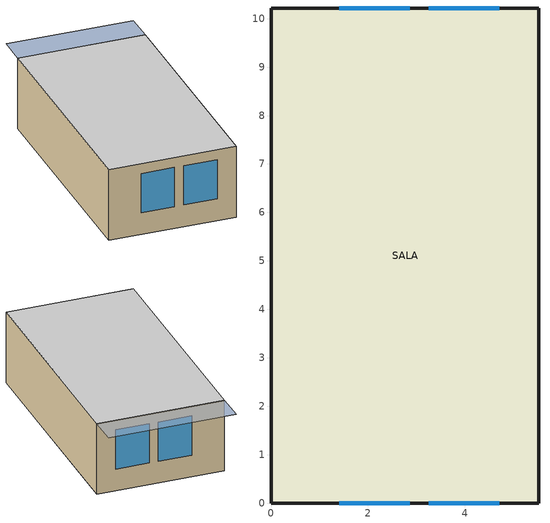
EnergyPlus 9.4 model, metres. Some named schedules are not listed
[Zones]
SALA
 floor adiabatic (Exterior Floor): 5.53,10.22 5.53,0 0,0 0,10.22 z0
 wall outside (Exterior Wall): 0,10.22 0,0 5.53,0 5.53,10.22 0,10.22 z0:3.25
 window (Exterior Window): 2.86,10.22 1.41,10.22 / 4.71,10.22 3.26,10.22 / 1.41,0 2.86,0 / 3.26,0 4.71,0 z1:2.8
 ceiling adiabatic (Exterior Roof): 0,10.22 0,0 5.53,0 5.53,10.22 z3.25
shading: 0,11.52 0,10.22 5.53,10.22 5.53,11.52 z3.25
[Building]
SalaSimples: North Axis {deg}=0; Terrain=City; Loads Convergence Tolerance Value=0.04; Temperature Convergence Tolerance Value {deltaC}=0.4; Solar Distribution=FullInteriorAndExterior; Maximum Number of Warmup Days=25
[Site:Location]
Pelotas: Latitude {deg}=31.46; Longitude {deg}=52.2; Time Zone {hr}=-3; Elevation {m}=7
[SizingPeriod:DesignDay] Dry-Bulb Temperature Range Modifier Type=DefaultMultipliers; Humidity Condition Type=DewPoint; Rain Indicator=No; Snow Indicator=No; Daylight Saving Time Indicator=No; Solar Model Indicator=Schedule
Name | Month | Day of Month | Day Type | Maximum Dry-Bulb Temperature {C} | Daily Dry-Bulb Temperature Range {deltaC} | Wetbulb or DewPoint at Maximum Dry-Bulb {C} | Barometric Pressure {Pa} | Wind Speed {m/s} | Wind Direction {deg} | Beam Solar Day Schedule | Diffuse Solar Day Schedule | Sky Clearness
Pelotas_004 | 6 | 19 | WinterDesignDay | 12.74 | 7.96 | 7.92 | 102993 | 6.06 | 0 | Inverno_Rad_Direta | Inverno_Rad_Difusa | 0
Pelotas_996 | 1 | 23 | SummerDesignDay | 36.1 | 10.35 | 27.52 | 100689 | 3.11 | 90 | Verao_Rad_Direta | Verao_Rad_Difusa | 1
[Material] Thermal Absorptance=0.9
Name | Roughness | Thickness {m} | Conductivity {W/m-K} | Density {kg/m3} | Specific Heat {J/kg-K} | Solar Absorptance | Visible Absorptance
ARGAMASSA | MediumRough | 0.025 | 1.15 | 2000 | 1000 | 0.5 | 0.5
BLOCO_CERAMICO | MediumRough | 0.01 | 0.7 | 1300 | 920 | 0.74 | 0.74
TELHA_CERAMICA | MediumSmooth | 0.01 | 1 | 1800 | 920 | 0.5 | 0.5
LAJE_CONCRETO | Rough | 0.12 | 1.75 | 2400 | 1000 | 0.7 | 0.7
PISO_CERAMICA | MediumSmooth | 0.01 | 1 | 2000 | 1000 | 0.7 | 0.7
[Material:AirGap]
Name | Thermal Resistance {m2-K/W}
CAMARA_AR_PAREDE | 0.16
CAMARA_AR_COBERTURA | 0.18
[WindowMaterial:Glazing]
Clear 3mm: Optical Data Type=SpectralAverage; Thickness {m}=0.003; Solar Transmittance at Normal Incidence=0.837; Front Side Solar Reflectance at Normal Incidence=0.075; Back Side Solar Reflectance at Normal Incidence=0.075; Visible Transmittance at Normal Incidence=0.898; Front Side Visible Reflectance at Normal Incidence=0.081; Back Side Visible Reflectance at Normal Incidence=0.081; Infrared Transmittance at Normal Incidence=0; Front Side Infrared Hemispherical Emissivity=0.84; Back Side Infrared Hemispherical Emissivity=0.84; Conductivity {W/m-K}=0.9
[WindowMaterial:Gas]
Air 13mm: Gas Type=Air; Thickness {m}=0.0127
[Construction]
Exterior Floor: LAJE_CONCRETO, ARGAMASSA, PISO_CERAMICA
Exterior Wall: ARGAMASSA, BLOCO_CERAMICO, CAMARA_AR_PAREDE, BLOCO_CERAMICO, CAMARA_AR_PAREDE, BLOCO_CERAMICO, ARGAMASSA
Exterior Roof: TELHA_CERAMICA, CAMARA_AR_COBERTURA, LAJE_CONCRETO
Exterior Window: Clear 3mm, Air 13mm, Clear 3mm
[Zone]
SALA: Multiplier=1; Floor Area {m2}=56.52
[People]
PEOPLE_SALA: Zone or ZoneList=SALA; Number of People Schedule=OCUPACAO; Number of People Calculation Method=People; Number of People=23; Fraction Radiant=0.3; Sensible Heat Fraction=autocalculate; Activity Level Schedule=METABOLISMO; Carbon Dioxide Generation Rate {m3/s-W}=3.82e-08; Enable ASHRAE 55 Comfort Warnings=No; Mean Radiant Temperature Calculation Type=ZoneAveraged; Work Efficiency Schedule=WORK_EF; Clothing Insulation Calculation Method=DynamicClothingModelASHRAE55; Air Velocity Schedule=VEL_SALA; Thermal Comfort Model 1 Type=Fanger; Thermal Comfort Model 2 Type=AdaptiveASH55
[Lights]
ILUMINACAO_SALA: Zone or ZoneList=SALA; Schedule=OCUPACAO; Design Level Calculation Method=Watts/Area; Watts per Zone Floor Area {W/m2}=5; Return Air Fraction=0; Fraction Radiant=0.42; Fraction Visible=0.18; Fraction Replaceable=0; Return Air Fraction Calculated from Plenum Temperature=No
[ElectricEquipment]
VENTILADOR_SALA: Zone or ZoneList=SALA; Schedule=VENT_SALA; Design Level Calculation Method=EquipmentLevel; Design Level {W}=50
[HVACTemplate:Thermostat]
THERMOSTAT_SALA: Heating Setpoint Schedule=TEMP_HEAT_AC_SALA; Cooling Setpoint Schedule=TEMP_COOL_AC_SALA
[HVACTemplate:Zone:PTHP]
SALA: Template Thermostat=THERMOSTAT_SALA; Cooling Supply Air Flow Rate {m3/s}=0.596; Heating Supply Air Flow Rate {m3/s}=0.596; No Load Supply Air Flow Rate {m3/s}=autosize; Outdoor Air Method=DetailedSpecification; Outdoor Air Flow Rate per Zone {m3/s}=0.1281; System Availability Schedule=AC_SALA; Supply Fan Placement=DrawThrough; Supply Fan Total Efficiency=0.7; Supply Fan Delta Pressure {Pa}=75; Supply Fan Motor Efficiency=0.9; Cooling Coil Type=SingleSpeedDX; Cooling Coil Gross Rated Total Capacity {W}=autosize; Cooling Coil Gross Rated Sensible Heat Ratio=autosize; Cooling Coil Gross Rated COP {W/W}=3.24; Heat Pump Heating Coil Type=SingleSpeedDXHeatPump; Heat Pump Heating Coil Gross Rated Capacity {W}=autosize; Heat Pump Heating Coil Gross Rated COP {W/W}=3.24; Heat Pump Heating Minimum Outdoor Dry-Bulb Temperature {C}=-8; Heat Pump Defrost Maximum Outdoor Dry-Bulb Temperature {C}=5; Heat Pump Defrost Strategy=ReverseCycle; Heat Pump Defrost Control=Timed; Heat Pump Defrost Time Period Fraction=0.058333; Supplemental Heating Coil Type=Electric; Supplemental Heating Coil Capacity {W}=autosize; Supplemental Heating Coil Maximum Outdoor Dry-Bulb Temperature {C}=21; Supplemental Gas Heating Coil Efficiency=0.8; Dedicated Outdoor Air System=DOAS_SALA; Zone Cooling Design Supply Air Temperature Input Method=SupplyAirTemperature; Zone Cooling Design Supply Air Temperature {C}=14; Zone Cooling Design Supply Air Temperature Difference {deltaC}=11.11; Zone Heating Design Supply Air Temperature Input Method=SupplyAirTemperature; Zone Heating Design Supply Air Temperature {C}=50; Zone Heating Design Supply Air Temperature Difference {deltaC}=30; Baseboard Heating Type=None; Baseboard Heating Capacity {W}=autosize; Capacity Control Method=None
[HVACTemplate:System:DedicatedOutdoorAir]
DOAS_SALA: System Availability Schedule=DOAS_STATUS_SALA; Air Outlet Type=DirectIntoZone; Supply Fan Flow Rate {m3/s}=0.2; Supply Fan Total Efficiency=0.7; Supply Fan Delta Pressure {Pa}=1000; Supply Fan Motor Efficiency=0.9; Supply Fan Motor in Air Stream Fraction=1; Supply Fan Placement=DrawThrough; Cooling Coil Type=None; Cooling Coil Availability Schedule=Always Off; Cooling Coil Setpoint Control Type=Scheduled; Cooling Coil Design Setpoint {C}=12.8; Cooling Coil Setpoint at Outdoor Dry-Bulb Low {C}=15.6; Cooling Coil Reset Outdoor Dry-Bulb Low {C}=15.6; Cooling Coil Setpoint at Outdoor Dry-Bulb High {C}=12.8; Cooling Coil Reset Outdoor Dry-Bulb High {C}=23.3; DX Cooling Coil Gross Rated Total Capacity {W}=autosize; DX Cooling Coil Gross Rated Sensible Heat Ratio=autosize; DX Cooling Coil Gross Rated COP {W/W}=3; Heating Coil Type=None; Heating Coil Availability Schedule=Always Off; Heating Coil Setpoint Control Type=Scheduled; Heating Coil Design Setpoint {C}=12.2; Heating Coil Setpoint at Outdoor Dry-Bulb Low {C}=15; Heating Coil Reset Outdoor Dry-Bulb Low {C}=7.8; Heating Coil Setpoint at Outdoor Dry-Bulb High {C}=12.2; Heating Coil Reset Outdoor Dry-Bulb High {C}=12.2; Gas Heating Coil Efficiency=0.8; Heat Recovery Type=Sensible; Heat Recovery Sensible Effectiveness=0.65; Heat Recovery Latent Effectiveness=0.65; Heat Recovery Heat Exchanger Type=Plate; Heat Recovery Frost Control Type=None; Dehumidification Control Type=None; Dehumidification Setpoint {kgWater/kgDryAir}=0.00924; Humidifier Type=None; Humidifier Rated Capacity {m3/s}=0.000001; Humidifier Rated Electric Power {W}=autosize; Humidifier Constant Setpoint {kgWater/kgDryAir}=0.003
[Schedule:Day:Hourly]
Verao_Rad_Direta: 0, 0, 0, 0, 0, 13.41, 164.08, 348.42, 566.83, 707.25, 731.08, 757.25, 769.75, 659.25, 613.08, 387, 260.83, 81.58, 24.67, 2.08, 0, 0, 0, 0
Verao_Rad_Difusa: 0, 0, 0, 0, 0, 11.08, 99.05, 130.16, 136.17, 158.58, 200.25, 216, 209.16, 225.25, 184.41, 202, 152.25, 115.16, 34.08, 2.58, 0, 0, 0, 0
Inverno_Rad_Direta: 0, 0, 0, 0, 0, 0, 0, 0, 0.16, 3.25, 11.83, 10.17, 30.75, 6.75, 5.5, 0.58, 0, 0, 0, 0, 0, 0, 0, 0
Inverno_Rad_Difusa: 0, 0, 0, 0, 0, 0, 0, 7, 18.25, 95.66, 184.75, 173.58, 220.58, 146.83, 126.41, 26.83, 11.83, 1.17, 0, 0, 0, 0, 0, 0
[Schedule:Compact]
Always Off: Through: 12/31, For: AllDays, Until: 24:00, 0
METABOLISMO: Through: 12/31, For: AllDays, Until: 24:00, 120
OCUPACAO: Through: 12/31, For: Alldays, Until: 8:00, 0, Until: 12:00, 1, Until: 13:30, 0, Until: 17:30, 1, Until: 19:00, 0, Until: 22:00, 1, Until: 24:00, 0
[Schedule:Constant]
WORK_EF: Any Number, 0
AC_SALA; VENT_SALA; VEL_SALA; TEMP_COOL_AC_SALA; TEMP_HEAT_AC_SALA: 0
DOAS_STATUS_SALA: On/Off, 0
[AirflowNetwork:SimulationControl]
VN: AirflowNetwork Control=MultizoneWithoutDistribution; Wind Pressure Coefficient Type=SurfaceAverageCalculation; Height Selection for Local Wind Pressure Calculation=OpeningHeight; Building Type=LowRise; Maximum Number of Iterations=500; Initialization Type=ZeroNodePressures; Relative Airflow Convergence Tolerance=0.0001; Absolute Airflow Convergence Tolerance {kg/s}=0.000001; Convergence Acceleration Limit=-.5; Azimuth Angle of Long Axis of Building {deg}=90; Ratio of Building Width Along Short Axis to Width Along Long Axis=0.8; Height Dependence of External Node Temperature=No; Solver=SkylineLU
[AirflowNetwork:MultiZone:Zone]
SALA: Ventilation Control Mode=Constant; Minimum Venting Open Factor=1; Indoor and Outdoor Temperature Difference Lower Limit For Maximum Venting Open Factor {deltaC}=0; Indoor and Outdoor Temperature Difference Upper Limit for Minimum Venting Open Factor {deltaC}=5; Indoor and Outdoor Enthalpy Difference Upper Limit for Minimum Venting Open Factor {deltaJ/kg}=300000; Venting Availability Schedule=JANELA_SALA; Single Sided Wind Pressure Coefficient Algorithm=Standard; Facade Width {m}=5
[AirflowNetwork:MultiZone:Surface] Leakage Component=INFILTR_JANELA; Window/Door Opening Factor, or Crack Factor=0.5; Ventilation Control Mode=ZoneLevel; Indoor and Outdoor Temperature Difference Upper Limit for Minimum Venting Open Factor {deltaC}=100; Indoor and Outdoor Enthalpy Difference Upper Limit for Minimum Venting Open Factor {deltaJ/kg}=300000; Equivalent Rectangle Method=PolygonHeight; Equivalent Rectangle Aspect Ratio=1
JANELA_N_02; JANELA_N_01; JANELA_S_02; JANELA_S_01
[AirflowNetwork:MultiZone:Component:SimpleOpening] Minimum Density Difference for Two-Way Flow {kg/m3}=0.0001; Discharge Coefficient=0.6
Name | Air Mass Flow Coefficient When Opening is Closed {kg/s-m} | Air Mass Flow Exponent When Opening is Closed
INFILTR_PORTA | 1.58 | 0.59
INFILTR_JANELA | 0.00004
